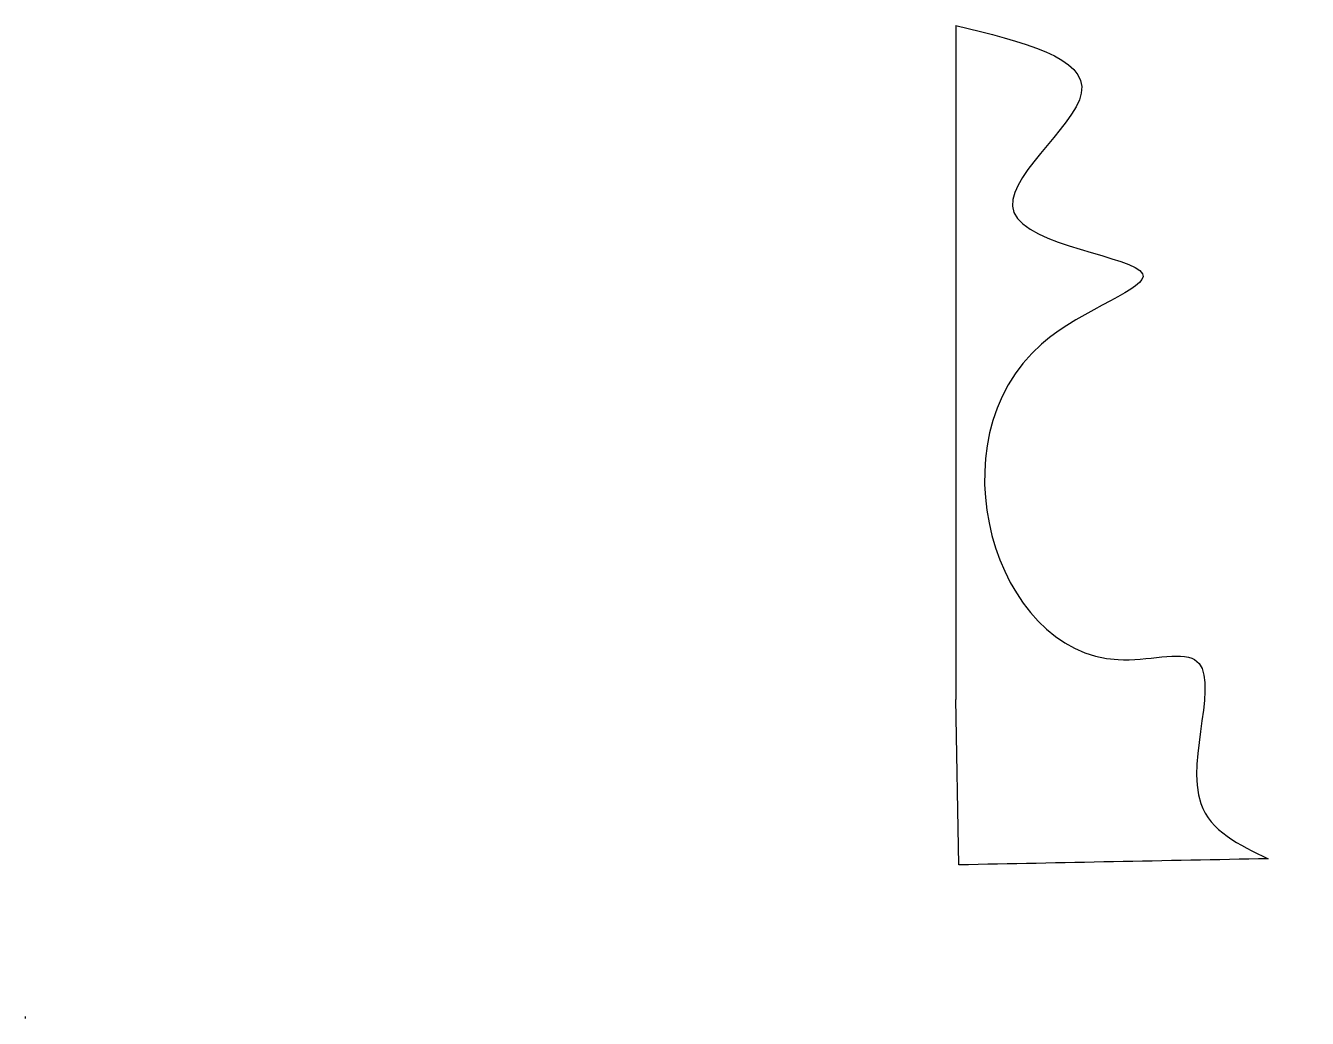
# Model space of a CAD drawing. Header units: millimetres. Extents: x 131 to 128949, y 51 to 99823.
import ezdxf

# ---------------------------------------------------------------- set-up
doc = ezdxf.new("R2010")
doc.units = ezdxf.units.MM
doc.layers.get('0').update_dxf_attribs({"true_color": 0xc2ced6})

msp = doc.modelspace()

# ---------------------------------------------------------------- linework, layer by layer
for p, q in [((93608.50353765817, 99822.851285031, 10), (93608.50353765817, 32100.69567267117, 10)), ((93916.29174426365, 15477.98463607009, 10), (93608.50353765817, 32100.69567267117, 10)), ((130.5005361521164, 50.89300044331821, 10), (130.5005361521164, 239.4210483369122, 10))]:
    msp.add_line(p, q)
msp.add_open_spline([(93608.50353765817, 99822.851285031, 10), (100253.199823913, 98234.4588491495, 10), (113292.7887301605, 95117.38870878308, 10), (90454.935231527, 78745.43057744968, 10), (120839.9716583538, 75658.25030426675, 10), (88799.07069029259, 66330.43387027599, 10), (98916.06153850917, 31662.82829842938, 9.999999999999998), (122346.0673680214, 38873.62017536776, 10), (114386.8667229163, 21187.92940391962, 10), (122098.4508923968, 17487.39725242369, 10), (125002.9172729635, 16093.64066648601, 10), (114640.7087633969, 15888.4219896807, 10), (104278.5002538303, 15683.2033128754, 10), (93916.29174426367, 15477.98463607009, 10)], degree=3, knots=[0, 0, 0, 0, 14321.66996410517, 28104.92470050033, 42423.21522141097, 54804.32977179041, 87430.95790834968, 95125.66737324055, 109606.6720831402, 118356.1126385038, 118356.1126385038, 118356.1126385038, 118357.1126385038, 118357.1126385038, 118357.1126385038, 118357.1126385038])

doc.saveas('drawing.dxf')
